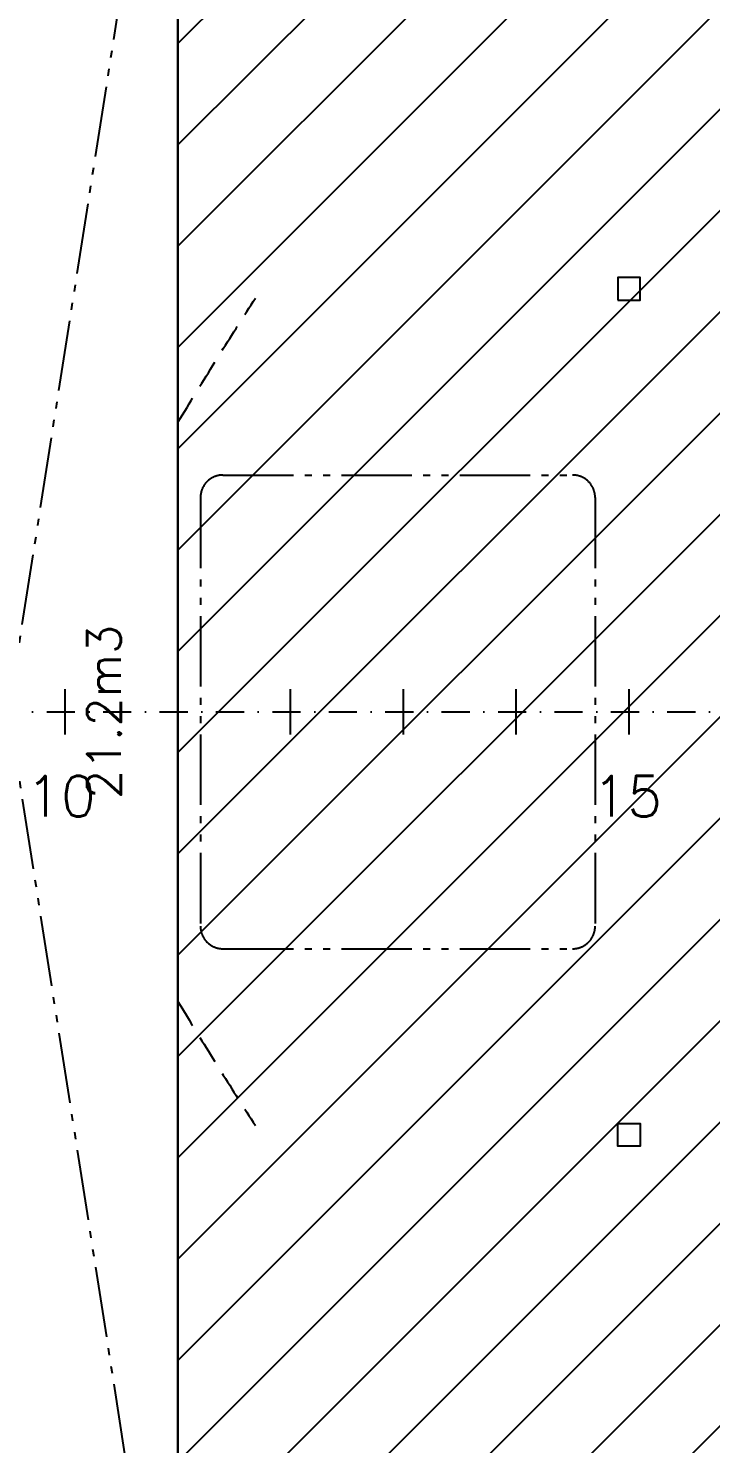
# Model space of a CAD drawing. Header units: millimetres. Extents: x 1084702 to 1166801, y 36632 to 124519.
# Drawn here: x 1097230 to 1100255, y 44588 to 50863 of the extents above; entities that cross this region are included whole.
import ezdxf
from ezdxf.enums import TextEntityAlignment as Align

# ---------------------------------------------------------------- set-up
doc = ezdxf.new("R2010")
doc.units = ezdxf.units.MM
doc.header["$LTSCALE"] = 250
for name, pattern in [('CENTER', [3, 2.5, -0.25, 0, -0.25]), ('DASHDOT', [1, 0.5, -0.25, 0, -0.25]), ('DASHED', [0.75, 0.5, -0.25]), ('PHANTOM', [2.1, 1.25, -0.2, 0.125, -0.2, 0.125, -0.2])]:
    doc.linetypes.add(name, pattern=pattern)
doc.layers.get('0').update_dxf_attribs({"color": 255})
doc.layers.add('%posline', color=240, linetype='Continuous')
doc.layers.add('%symbol', color=1, linetype='Continuous')
doc.styles.add('18', font='romans', dxfattribs={"height": 180})
doc.styles.add('ROMANS', font='ROMANS.shx', dxfattribs={"height": 100})
doc.dimstyles.new('dott', dxfattribs={"dimscale": 100, "dimtxt": 150, "dimasz": 0.01, "dimexe": 0.5, "dimexo": 1, "dimgap": 1, "dimtad": 1, "dimdsep": 46, "dimtxsty": 'ROMANS', "dimcen": 1.5, "dimclrd": 1, "dimclre": 1, "dimclrt": 2, "dimazin": 2, "dimtfac": 1, "dimtmove": 2, "dimatfit": 3, "dimldrblk": 'DOT', "dimfxl": 1, "dimtvp": 100, "dimtolj": 1, "dimarcsym": 0})

# ---------------------------------------------------------------- blocks, each defined once
blk = doc.blocks.new('A$C64097268')
for p, q in [((5000, -100), (5000, 100)), ((5500, -100), (5500, 100)), ((6000, -100), (6000, 100)), ((6500, -100), (6500, 100)), ((7000, -100), (7000, 100)), ((7500, -100), (7500, 100))]:
    blk.add_line(p, q)
at = {"linetype": 'DASHDOT'}
blk.add_line((-2084.2, 0), (35128.7, 0), dxfattribs=at)
at = {"style": '18'}
for s, p in [('10', (4827.6, -464.2)), ('15', (7338.2, -464.2))]:
    blk.add_text(s, height=180, dxfattribs=at).set_placement(p)
blk = doc.blocks.new('_Dot')
at = {"color": 0, "linetype": 'ByBlock', "lineweight": -2}
blk.add_line((-0.5, 0), (-1, 0), dxfattribs=at)
at = {"color": 0, "linetype": 'ByBlock', "const_width": 0.5}
blk.add_lwpolyline([(-0.25, 0, 1), (0.25, 0, 1)], format="xyb", close=True, dxfattribs=at)
blk = doc.blocks.new('BL_1-deck_B4_2')
at = {"linetype": 'PHANTOM'}
for p, q in [((78629.6, 11283.8), (80129.6, 20883.8)), ((78629.6, 20883.8), (80129.6, 11283.8)), ((80329.6, 17133.8), (81879.6, 17133.8)), ((80229.6, 17033.8), (80229.6, 15133.8)), ((81979.6, 17033.8), (81979.6, 15133.8)), ((80329.6, 15033.8), (81879.6, 15033.8))]:
    blk.add_line(p, q, dxfattribs=at)
blk.add_line((80129.6, 11283.8), (80129.6, 20883.8))
for points in [[(82079.6, 17908.8), (82179.6, 17908.8), (82179.6, 18008.8), (82079.6, 18008.8)], [(82079.6, 14258.8), (82179.6, 14258.8), (82179.6, 14158.8), (82079.6, 14158.8)]]:
    blk.add_lwpolyline(points, close=True)
at = {"linetype": 'DASHED', "flags": 128}
for points in [[(80129.6, 17367.4), (80150, 17400.6), (80170.3, 17433.8, -0.001738), (80321.8, 17679.4, -0.004739), (80473.3, 17917.8)], [(80129.6, 14800.3), (80150, 14767.1), (80170.3, 14733.8, 0.001738), (80321.8, 14488.3, 0.004739), (80473.3, 14249.9)]]:
    blk.add_lwpolyline(points, format="xyb", dxfattribs=at)
at = {"linetype": 'PHANTOM'}
for centre, start, end in [((80329.6, 17033.8), 90, 180), ((81879.6, 17033.8), 0, 90), ((80329.6, 15133.8), 180, 270), ((81879.6, 15133.8), 270, 0)]:
    blk.add_arc(centre, 100, start, end, dxfattribs=at)
at = {"style": '18'}
blk.add_text('21.2m3', height=150, rotation=90, dxfattribs=at).set_placement((79877.1, 16083.8), align=Align.CENTER)

msp = doc.modelspace()

# ---------------------------------------------------------------- hatches: boundary and pattern name
at = {"layer": '%symbol', "true_color": 0x939598}
h = msp.add_hatch(dxfattribs=at)
h.set_pattern_fill('ANSI31', color=252, scale=100)
h.paths.add_polyline_path([(1097892.6, 52632.3), (1097892.6, 43032.3), (1109392.6, 43032.3), (1109392.6, 52632.3)])

# ---------------------------------------------------------------- linework, layer by layer
at = {"layer": '%symbol', "color": 252, "true_color": 0x939598}
msp.add_lwpolyline([(1097892.6, 52632.3), (1097892.6, 43032.3), (1109392.6, 43032.3), (1109392.6, 52632.3)], close=True, dxfattribs=at)

# ---------------------------------------------------------------- block references
for name, p in [('BL_1-deck_B4_2', (1017763, 31748.5)), ('A$C64097268', (1092392.6, 47832.3))]:
    msp.add_blockref(name, p)
at = {"linetype": 'CENTER'}
msp.add_blockref('A$C64097268', (1092392.6, 47832.3), dxfattribs=at)

# ---------------------------------------------------------------- leaders
at = {"layer": '%posline', "linetype": 'ByBlock'}
msp.add_leader([(1105977, 46518.4), (1099711.3, 53457.4)], dimstyle='dott', override={"dimasz": 2, "dimgap": 1, "dimtad": 0, "dimclrd": 256}, dxfattribs=at)

doc.saveas('drawing.dxf')
